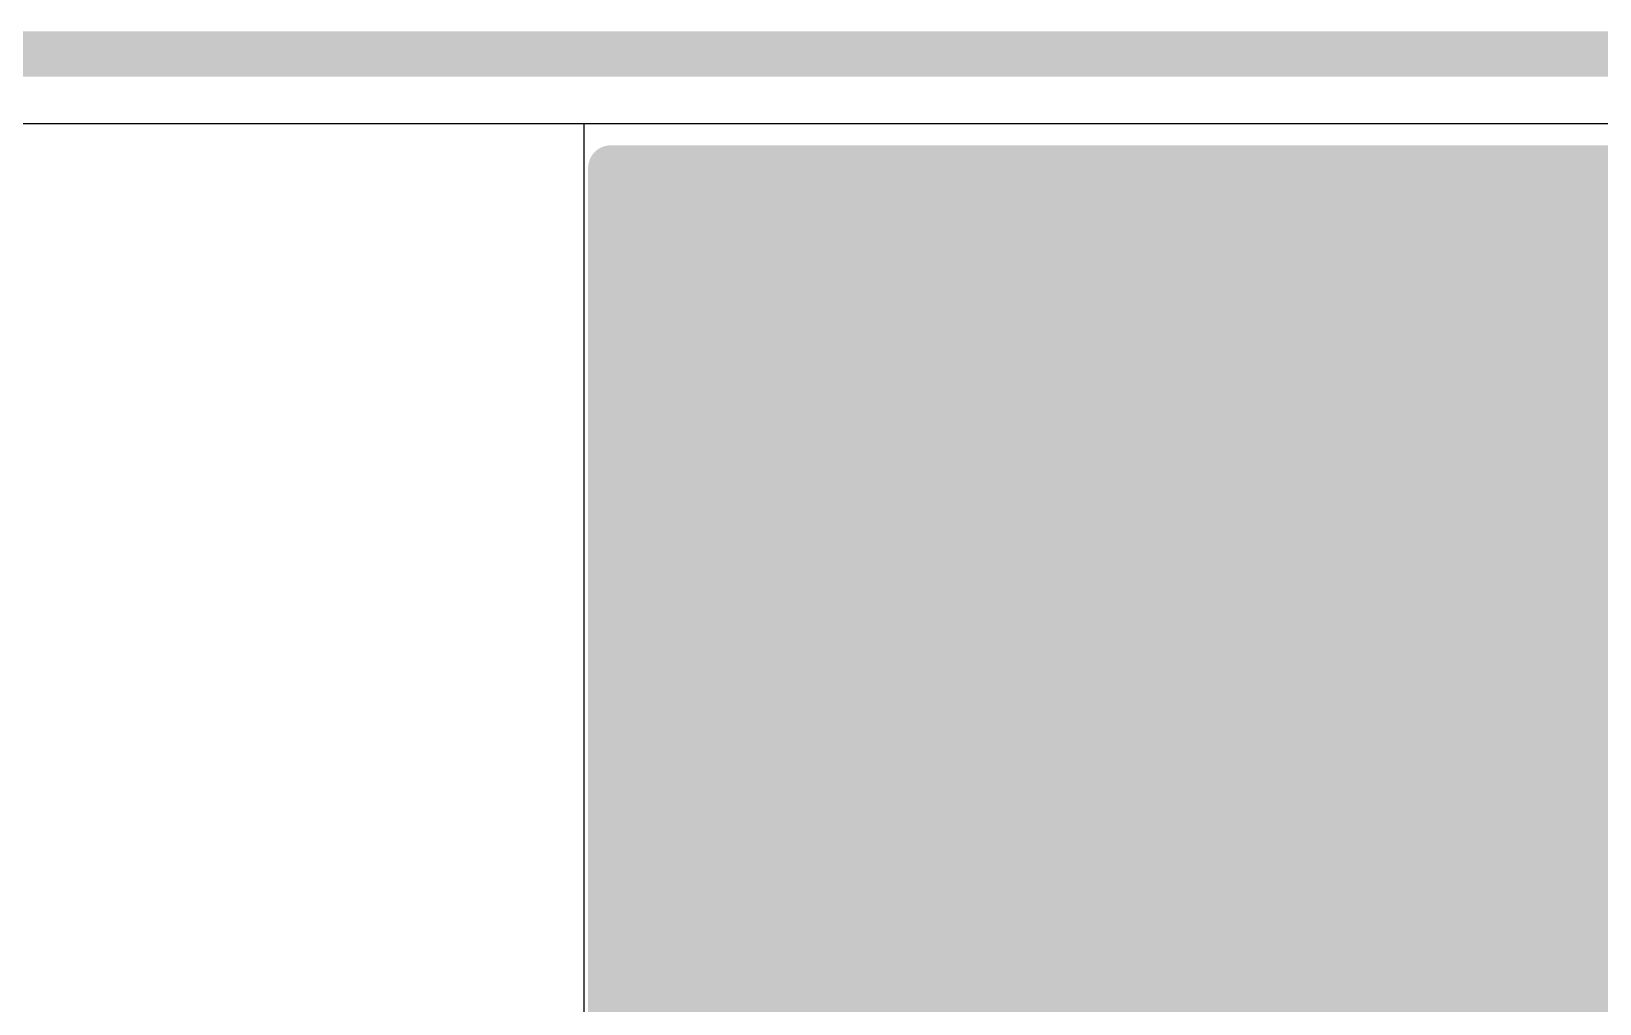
# Model space of a CAD drawing. Header units: inches. Extents: x -5 to 179, y -47 to 8.
# Drawn here: x 73.03 to 79.94, y -4.19 to 0.1 of the extents above; entities that cross this region are included whole.
import ezdxf

# ---------------------------------------------------------------- set-up
doc = ezdxf.new("R2010")
doc.units = ezdxf.units.IN
for name, color, linetype in [('Bottom 3D Body', 56, 'Continuous'), ('Bottom Courtyard', 56, 'Continuous'), ('Bottom Layer', 5, 'Continuous'), ('Bottom Solder', 6, 'Continuous'), ('Keep-Out Layer', 6, 'Continuous'), ('Top Layer', 1, 'Continuous')]:
    doc.layers.add(name, color=color, linetype=linetype)

# ---------------------------------------------------------------- blocks, each defined once
blk = doc.blocks.new('I___________________B_976')
at = {"layer": 'Bottom Layer'}
blk.add_hatch(color=5, dxfattribs=at).paths.add_polyline_path([(-13, 2.5), (13, 2.5), (13, -2.5), (-13, -2.5)])
at = {"layer": 'Bottom Solder'}
blk.add_hatch(color=6, dxfattribs=at).paths.add_polyline_path([(-13.05, 2.55), (13.05, 2.55), (13.05, -2.55), (-13.05, -2.55)])
at = {"layer": 'Bottom 3D Body'}
for points in [[(13.081, 2.5, 0.2, 0.2, 0), (13.081, -2.5, 0.2, 0.2, 0)], [(13.081, -2.5, 0.2, 0.2, 0), (-13.081, -2.5, 0.2, 0.2, 0)]]:
    blk.add_lwpolyline(points, format="xyseb", dxfattribs=at)
blk.add_lwpolyline([(13.031, -2.5, 0.1, 0.1, 1), (13.131, -2.5, 0.1, 0.1, 1)], format="xyseb", close=True, dxfattribs=at)
blk.add_lwpolyline([(13.031, -2.5, 0.1, 0.1, 1), (13.131, -2.5, 0.1, 0.1, 1)], format="xyseb", close=True, dxfattribs=at)
at = {"layer": 'Bottom Courtyard'}
for points in [[(13.081, 2.5, 0.2, 0.2, 0), (13.081, -2.5, 0.2, 0.2, 0)], [(13.081, -2.5, 0.2, 0.2, 0), (-13.081, -2.5, 0.2, 0.2, 0)]]:
    blk.add_lwpolyline(points, format="xyseb", dxfattribs=at)
blk.add_lwpolyline([(13.031, -2.5, 0.1, 0.1, 1), (13.131, -2.5, 0.1, 0.1, 1)], format="xyseb", close=True, dxfattribs=at)
blk.add_lwpolyline([(13.031, -2.5, 0.1, 0.1, 1), (13.131, -2.5, 0.1, 0.1, 1)], format="xyseb", close=True, dxfattribs=at)

msp = doc.modelspace()

# ---------------------------------------------------------------- linework, layer by layer
at = {"layer": 'Bottom Layer'}
for p, q in [((26.7, -0.3033), (75.46, -0.3033)), ((75.46, -0.3033), (75.46, -5.7))]:
    msp.add_line(p, q, dxfattribs=at)
at = {"layer": 'Keep-Out Layer'}
msp.add_lwpolyline([(-0.0015, 0.0026, 0.2, 0.2, 0), (173.3321, 0.0026, 0.2, 0.2, 0)], format="xyseb", dxfattribs=at)
at = {"layer": 'Top Layer'}
msp.add_line((0.3044, -0.3033), (173.0262, -0.3033), dxfattribs=at)

# ---------------------------------------------------------------- block references
at = {"rotation": 180}
msp.add_blockref('I___________________B_976', (88.66, -3), dxfattribs=at)

doc.saveas('drawing.dxf')
